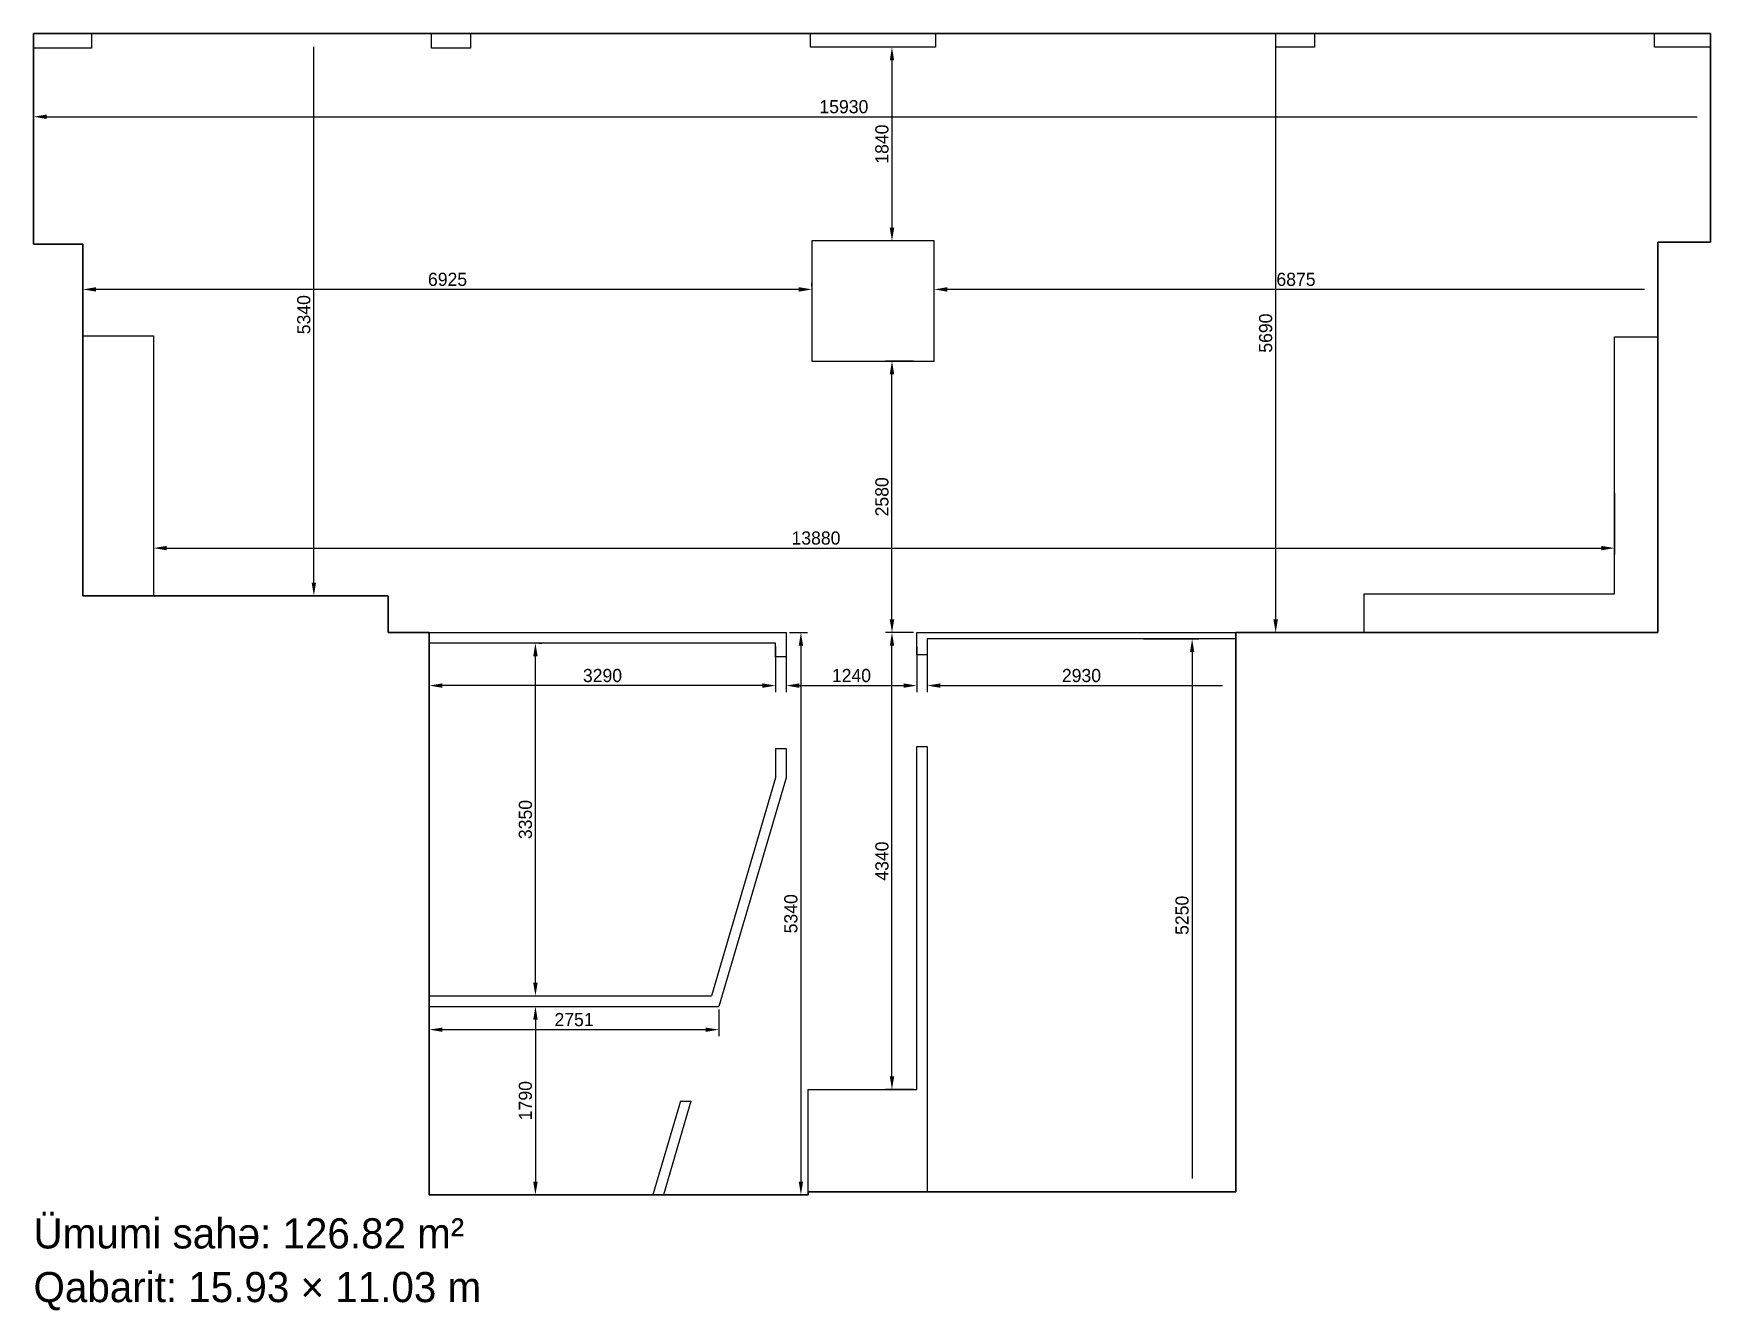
# Model space of a CAD drawing. Header units: millimetres. Extents: x 1205460 to 1221390, y -81372 to -69244.
import ezdxf

# ---------------------------------------------------------------- set-up
doc = ezdxf.new("R2010")
doc.units = ezdxf.units.MM
doc.layers.add('OFFICE_BOUNDARY', color=3, linetype='Continuous')

msp = doc.modelspace()

# ---------------------------------------------------------------- linework, layer by layer
at = {"color": 18, "lineweight": 30, "true_color": 0x000000}
for p, q in [((1205460, -69244), (1221390, -69244)), ((1205460, -71244), (1205460, -69244)), ((1221390, -69244), (1221390, -71224)), ((1205930, -71244), (1205460, -71244)), ((1205930, -74584), (1205930, -71244)), ((1221390, -71224), (1220890, -71224)), ((1220890, -71224), (1220890, -74934)), ((1208830, -74584), (1205930, -74584)), ((1208830, -74934), (1208830, -74584)), ((1209220, -74934), (1208830, -74934)), ((1209220, -80274), (1209220, -74934)), ((1220890, -74934), (1216880, -74934)), ((1216880, -74934), (1216880, -80244)), ((1212820, -80274), (1209220, -80274)), ((1216880, -80244), (1212820, -80244)), ((1212820, -80244), (1212820, -80274))]:
    msp.add_line(p, q, dxfattribs=at)
for p, q in [((1206010, -69244), (1206010, -69384)), ((1209240, -69384), (1209240, -69244)), ((1209610, -69244), (1209610, -69384)), ((1212840, -69374), (1212840, -69244)), ((1214030, -69244), (1214030, -69374)), ((1217260, -69374), (1217260, -69244)), ((1217630, -69244), (1217630, -69374)), ((1220860, -69374), (1220860, -69244)), ((1206010, -69384), (1205460, -69384)), ((1205460, -69384), (1205460, -71244)), ((1209610, -69384), (1209240, -69384)), ((1214030, -69374), (1212840, -69374)), ((1217630, -69374), (1217260, -69374)), ((1221390, -69374), (1220860, -69374)), ((1221390, -71224), (1221390, -69374)), ((1205460, -71244), (1205930, -71244)), ((1205930, -71244), (1205930, -72114)), ((1220890, -71224), (1221390, -71224)), ((1205930, -72114), (1206600, -72114)), ((1206600, -72114), (1206600, -74584)), ((1220480, -74564), (1220480, -72124)), ((1220480, -72124), (1220890, -72124)), ((1206600, -74584), (1208830, -74584)), ((1208830, -74584), (1208830, -74934)), ((1218100, -74934), (1218100, -74564)), ((1218100, -74564), (1220480, -74564)), ((1208830, -74934), (1212610, -74934)), ((1213850, -75144), (1213850, -74934)), ((1213850, -74934), (1218100, -74934)), ((1216880, -74994), (1213950, -74994)), ((1213950, -74994), (1213950, -75144)), ((1216880, -80244), (1216880, -74994)), ((1213950, -75144), (1213850, -75144)), ((1213850, -79274), (1213850, -76014)), ((1213850, -76014), (1213950, -76014)), ((1213950, -76014), (1213950, -80244)), ((1212820, -80244), (1212820, -79274)), ((1212820, -79274), (1213850, -79274)), ((1211690, -80274), (1211443, -80274)), ((1212750, -80274), (1212820, -80274)), ((1212820, -80274), (1212820, -80244)), ((1213950, -80244), (1216880, -80244))]:
    msp.add_line(p, q)
at = {"color": 0, "lineweight": -2}
for p, q in [((1207656, -69244), (1208186, -69244)), ((1216933, -69244), (1217323, -69244)), ((1221390, -70003), (1221390, -69972)), ((1216880, -75100), (1216880, -75499))]:
    msp.add_line(p, q, dxfattribs=at)
at = {"color": 0, "lineweight": -2, "transparency": 16777216}
for p, q in [((1208123, -74459), (1208123, -69369)), ((1213999, -69374), (1213553, -69374)), ((1217260, -74809), (1217260, -69369)), ((1213615, -69499), (1213615, -71089)), ((1205460, -70003), (1205460, -69972)), ((1205585, -70034), (1221265, -70034)), ((1213984, -71214), (1213553, -71214)), ((1205930, -71642), (1205930, -71611)), ((1212730, -71674), (1206055, -71674)), ((1212855, -71642), (1212855, -71611)), ((1214015, -71642), (1214015, -71611)), ((1220765, -71674), (1214140, -71674)), ((1213819, -72354), (1213553, -72354)), ((1213615, -74809), (1213615, -72479)), ((1206600, -73608), (1206600, -74193)), ((1220480, -73608), (1220480, -74193)), ((1206725, -74131), (1220355, -74131)), ((1207942, -74584), (1208186, -74584)), ((1212641, -74934), (1212813, -74934)), ((1213819, -74934), (1213553, -74934)), ((1213819, -74934), (1213553, -74934)), ((1216005, -74994), (1216529, -74994)), ((1217111, -74934), (1217323, -74934)), ((1209220, -75065), (1209220, -75499)), ((1210228, -78259), (1210228, -75159)), ((1210259, -75034), (1210290, -75034)), ((1212510, -75065), (1212510, -75499)), ((1212610, -75080), (1212610, -75499)), ((1212750, -75059), (1212750, -80149)), ((1213615, -79149), (1213615, -75059)), ((1213850, -75070), (1213850, -75499)), ((1213950, -75100), (1213950, -75499)), ((1216466, -75119), (1216466, -80119)), ((1212385, -75437), (1209345, -75437)), ((1212735, -75437), (1213725, -75437)), ((1214075, -75437), (1216755, -75437)), ((1209220, -78415), (1209220, -78768)), ((1210002, -78484), (1210290, -78484)), ((1210259, -78384), (1210290, -78384)), ((1211971, -78515), (1211971, -78768)), ((1210228, -78609), (1210228, -80149)), ((1211846, -78705), (1209345, -78705)), ((1213819, -79274), (1213553, -79274)), ((1210002, -80274), (1210290, -80274)), ((1212527, -80274), (1212813, -80274))]:
    msp.add_line(p, q, dxfattribs=at)
at = {"color": 1, "lineweight": 30}
for p, q in [((1205460, -70694), (1205460, -71244)), ((1205460, -71244), (1205930, -71244)), ((1205930, -71244), (1205930, -74584)), ((1220890, -74934), (1220890, -71224)), ((1220890, -71224), (1221390, -71224)), ((1208830, -74584), (1208830, -74934)), ((1208830, -74934), (1209220, -74934)), ((1209220, -74934), (1209220, -80274)), ((1216880, -80244), (1216880, -74934)), ((1216880, -74934), (1220890, -74934)), ((1209220, -80274), (1212820, -80274))]:
    msp.add_line(p, q, dxfattribs=at)
for points in [[(1212855, -71214), (1212855, -72354), (1214015, -72354), (1214015, -71214), (1212855, -71214)], [(1212610, -74934), (1212610, -75164), (1212510, -75164)], [(1212510, -75164), (1212510, -75034), (1209220, -75034), (1209220, -78384), (1211900, -78384)], [(1212510, -76034), (1212610, -76034), (1212610, -76314)], [(1212510, -76034), (1212510, -76314)], [(1212510, -76314), (1211900, -78384)], [(1212610, -76314), (1211971, -78484)], [(1209220, -78484), (1209220, -80274)], [(1209220, -78484), (1211871, -78484)], [(1211871, -78484), (1211971, -78484)], [(1211605, -79385), (1211343, -80274)], [(1211705, -79385), (1211443, -80274)], [(1211605, -79385), (1211705, -79385)], [(1211443, -80274), (1209220, -80274)]]:
    msp.add_lwpolyline(points)
at = {"color": 0, "transparency": 16777216}
for points in [[(1213594, -69499), (1213636, -69499), (1213615, -69374)], [(1205585, -70013), (1205585, -70055), (1205460, -70034)], [(1213594, -71089), (1213636, -71089), (1213615, -71214)], [(1206055, -71653), (1206055, -71695), (1205930, -71674)], [(1212730, -71653), (1212730, -71695), (1212855, -71674)], [(1214140, -71653), (1214140, -71695), (1214015, -71674)], [(1213594, -72479), (1213636, -72479), (1213615, -72354)], [(1206725, -74110), (1206725, -74152), (1206600, -74131)], [(1220355, -74110), (1220355, -74152), (1220480, -74131)], [(1208102, -74459), (1208144, -74459), (1208123, -74584)], [(1213594, -74809), (1213636, -74809), (1213615, -74934)], [(1217239, -74809), (1217281, -74809), (1217260, -74934)], [(1212729, -75059), (1212771, -75059), (1212750, -74934)], [(1213594, -75059), (1213636, -75059), (1213615, -74934)], [(1216446, -75119), (1216487, -75119), (1216466, -74994)], [(1210207, -75159), (1210249, -75159), (1210228, -75034)], [(1209345, -75416), (1209345, -75458), (1209220, -75437)], [(1212385, -75416), (1212385, -75458), (1212510, -75437)], [(1212735, -75416), (1212735, -75458), (1212610, -75437)], [(1213725, -75416), (1213725, -75458), (1213850, -75437)], [(1214075, -75416), (1214075, -75458), (1213950, -75437)], [(1210207, -78259), (1210249, -78259), (1210228, -78384)], [(1210207, -78609), (1210249, -78609), (1210228, -78484)], [(1209345, -78685), (1209345, -78726), (1209220, -78705)], [(1211846, -78685), (1211846, -78726), (1211971, -78705)], [(1213594, -79149), (1213636, -79149), (1213615, -79274)], [(1210207, -80149), (1210249, -80149), (1210228, -80274)], [(1212729, -80149), (1212771, -80149), (1212750, -80274)]]:
    msp.add_solid(points, dxfattribs=at)
at = {"layer": 'OFFICE_BOUNDARY'}
msp.add_lwpolyline([(1221390, -69244), (1221390, -71224), (1220890, -71224), (1220890, -74934), (1216880, -74934), (1216880, -80244), (1212820, -80244), (1212820, -80274), (1209220, -80274), (1209220, -74934), (1208830, -74934), (1208830, -74584), (1205930, -74584), (1205930, -71244), (1205460, -71244), (1205460, -69244), (1221390, -69244)], close=True, dxfattribs=at)

# ---------------------------------------------------------------- texts
for s, p in [('Ümumi sahə: 126.82 m²', (1205460, -80783)), ('Qabarit: 15.93 × 11.03 m', (1205460, -81293))]:
    msp.add_text(s, height=286.74).set_placement(p)
at = {"color": 0, "transparency": 16777216, "char_height": 125, "attachment_point": 5}
for s, insert in [('15930', (1213158, -69939)), ('6925', (1209393, -71579)), ('6875', (1217453, -71579)), ('13880', (1212893, -74036)), ('3290', (1210865, -75342)), ('1240', (1213230, -75342)), ('2930', (1215415, -75342)), ('2751', (1210595, -78610))]:
    msp.add_mtext(s, dxfattribs=dict(at, insert=insert))
at = {"color": 0, "transparency": 16777216, "char_height": 125, "attachment_point": 5, "rotation": 90}
for s, insert in [('1840', (1213520, -70294)), ('5340', (1208028, -71914)), ('5690', (1217165, -72089)), ('2580', (1213520, -73644)), ('3350', (1210133, -76709)), ('4340', (1213520, -77104)), ('5340', (1212655, -77604)), ('5250', (1216371, -77619)), ('1790', (1210133, -79379))]:
    msp.add_mtext(s, dxfattribs=dict(at, insert=insert))

doc.saveas('drawing.dxf')
